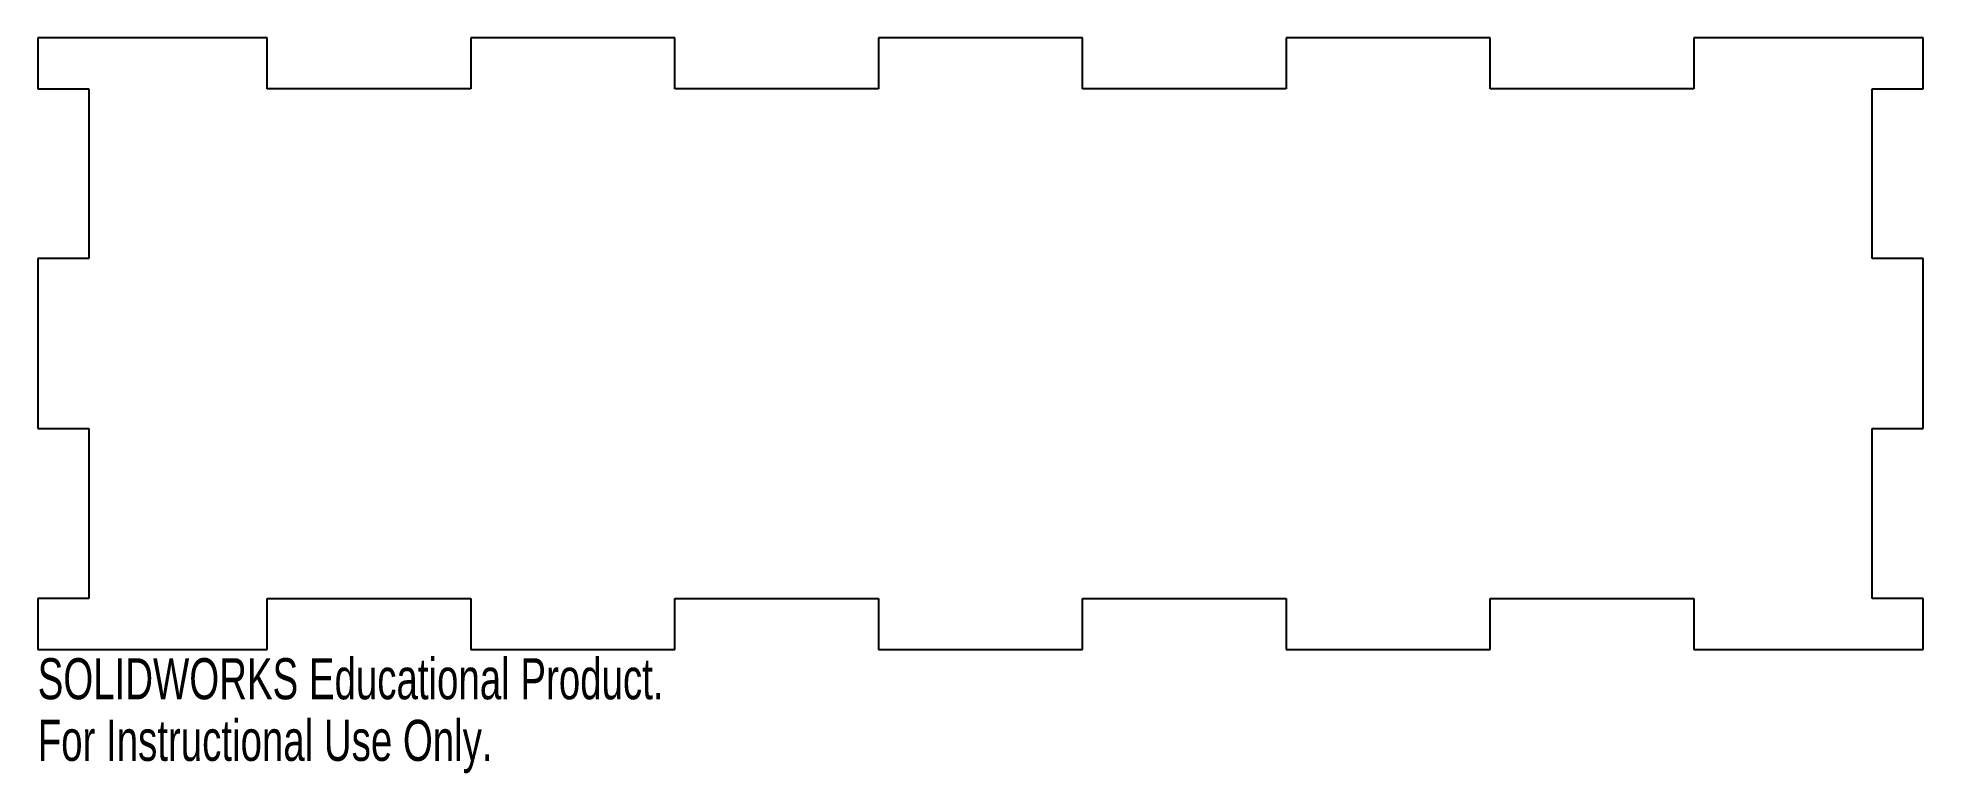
# Model space of a CAD drawing. Header units: millimetres. Extents: x -111 to 111, y -15 to 72.
import ezdxf

# ---------------------------------------------------------------- set-up
doc = ezdxf.new("R2010")
doc.units = ezdxf.units.MM
doc.styles.add('SLDTEXTSTYLE0', font='TXT', dxfattribs={"width": 0.7})

msp = doc.modelspace()

# ---------------------------------------------------------------- linework, layer by layer
at = {"color": 7, "linetype": 'Continuous', "lineweight": 25}
for p, q in [((-84, 72), (-111, 72)), ((-111, 72), (-111, 66)), ((-84, 66), (-84, 72)), ((-36, 72), (-60, 72)), ((-60, 72), (-60, 66)), ((-36, 66), (-36, 72)), ((12, 72), (-12, 72)), ((-12, 72), (-12, 66)), ((12, 66), (12, 72)), ((60, 72), (36, 72)), ((36, 72), (36, 66)), ((60, 66), (60, 72)), ((111, 72), (84, 72)), ((84, 72), (84, 66)), ((111, 66), (111, 72)), ((-111, 66), (-105, 66)), ((-105, 66), (-105, 46)), ((-60, 66), (-84, 66)), ((-12, 66), (-36, 66)), ((36, 66), (12, 66)), ((84, 66), (60, 66)), ((105, 46), (105, 66)), ((105, 66), (111, 66)), ((-105, 46), (-111, 46)), ((-111, 46), (-111, 26)), ((111, 46), (105, 46)), ((111, 26), (111, 46)), ((-111, 26), (-105, 26)), ((-105, 26), (-105, 6)), ((105, 6), (105, 26)), ((105, 26), (111, 26)), ((-105, 6), (-111, 6)), ((-111, 6), (-111, 0)), ((-84, 0), (-84, 6)), ((-84, 6), (-60, 6)), ((-60, 6), (-60, 0)), ((-36, 0), (-36, 6)), ((-36, 6), (-12, 6)), ((-12, 6), (-12, 0)), ((12, 0), (12, 6)), ((12, 6), (36, 6)), ((36, 6), (36, 0)), ((60, 0), (60, 6)), ((60, 6), (84, 6)), ((84, 6), (84, 0)), ((111, 6), (105, 6)), ((111, 0), (111, 6)), ((-111, 0), (-84, 0)), ((-60, 0), (-36, 0)), ((-12, 0), (12, 0)), ((36, 0), (60, 0)), ((84, 0), (111, 0))]:
    msp.add_line(p, q, dxfattribs=at)

# ---------------------------------------------------------------- texts
at = {"color": 7, "linetype": 'Continuous', "char_height": 4.8336, "attachment_point": 1, "style": 'SLDTEXTSTYLE0'}
for s, insert in [('SOLIDWORKS Educational Product.', (-111, -1.02)), ('For Instructional Use Only.', (-111, -8.27))]:
    msp.add_mtext(s, dxfattribs=dict(at, insert=insert))

doc.saveas('drawing.dxf')
